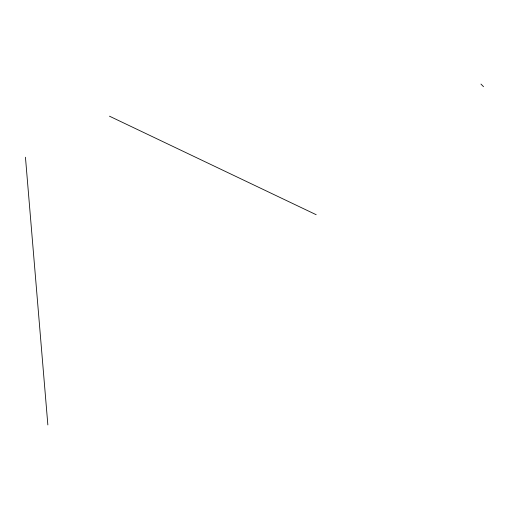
<?xml version="1.0" encoding="UTF-8"?>
<svg xmlns="http://www.w3.org/2000/svg" width="509" height="509" viewBox="0 0 509 509"><rect width="100%" height="100%" fill="white"/><g stroke="black" fill="none" stroke-linecap="round" stroke-linejoin="round"><path stroke-width="0.76" d="M109.46 116.179L316.191 214.715M480.954 84.074L483.55 86.702M25.45 157.224L47.859 424.926"/></g></svg>
